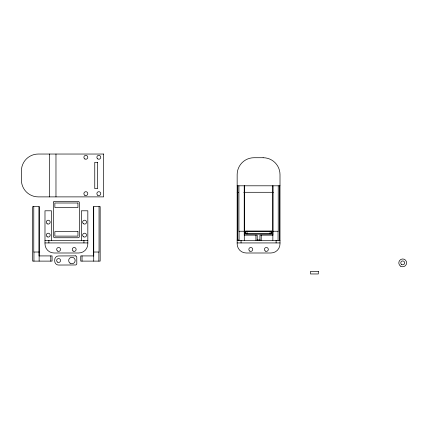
<?xml version="1.0" encoding="UTF-8"?>
<svg xmlns="http://www.w3.org/2000/svg" width="428" height="428" viewBox="0 0 428 428"><rect width="100%" height="100%" fill="white"/><g stroke="black" fill="none" stroke-linecap="round" stroke-linejoin="round"><path stroke-width="0.64" d="M237.155 185.8L280.003 185.8M237.155 192.295L238.471 192.295M243.746 192.295L273.412 192.295M39.135 261.112L39.141 206.574L32.651 206.574L32.646 261.112L52.072 261.112L52.077 255.917L39.135 255.917M93.721 261.112L93.673 206.574L100.163 206.574L100.168 261.112L80.742 261.112L80.742 255.917L93.678 255.917M244.297 231.248L238.92 231.248L238.92 185.8M272.855 231.248L278.232 231.248L278.232 185.8M244.292 235.143L257.223 235.143L257.228 240.338M272.861 235.143L259.93 235.143L259.93 240.338M237.155 239.948L238.471 239.948M256.928 239.948L260.224 239.948M44.983 240.338L87.831 240.338M237.155 240.338L280.003 240.338M44.983 242.933L87.831 242.933M237.155 242.933L280.003 242.933M39.141 252.022L33.769 252.022L33.769 206.574M93.673 252.022L99.045 252.022L99.045 206.574M279.356 185.8L279.35 240.338M278.056 231.248L278.056 240.338M276.108 240.338L276.108 242.933M272.909 185.8L272.909 235.106M272.855 185.8L272.861 240.338M270.116 231.248L270.116 233.843M261.224 235.143L261.224 240.338M255.928 235.143L255.928 240.338M247.036 231.248L247.036 233.843M244.297 185.8L244.292 240.338M244.249 185.8L244.249 235.106M241.05 240.338L241.05 242.933M239.097 231.248L239.097 240.338M237.802 185.8L237.802 240.338M98.868 252.022L98.868 261.112M93.721 206.574L93.721 255.885M83.936 240.338L83.936 242.933M82.042 255.917L82.042 261.112M81.341 240.338L81.341 210.795L87.831 210.795L87.831 243.906A9.09 9.09 0 0 1 78.741 252.996L54.072 252.996A9.09 9.09 0 0 1 44.983 243.906L44.983 210.795L51.472 210.795L51.472 240.338M55.972 154.037L55.972 196.885M50.772 255.917L50.772 261.112M49.477 154.037L49.477 196.885M48.878 240.338L48.878 242.933M39.092 206.574L39.092 255.885M33.94 252.022L33.94 261.112M53.746 201.861L53.655 201.973A1.209 1.209 0 0 0 53.42 202.679L53.42 236.443A1.209 1.209 0 0 0 53.66 237.149L54.078 237.529A1.562 1.562 0 0 0 54.864 237.738L77.95 237.738A1.546 1.546 0 0 0 78.859 237.449L79.159 237.149A1.209 1.209 0 0 0 79.394 236.443L79.389 202.679A1.209 1.209 0 0 0 79.153 201.973L78.736 201.593A1.562 1.562 0 0 0 77.95 201.385L54.864 201.385A1.546 1.546 0 0 0 53.955 201.674L53.746 201.861M75.472 255.88L58.593 255.955A3.895 3.895 0 0 0 54.72 259.871L54.725 261.171A3.895 3.895 0 0 0 58.636 265.044L75.515 264.969A1.3 1.3 0 0 0 76.81 263.664L76.778 257.169A1.3 1.3 0 0 0 75.472 255.88M103.624 154.037L38.279 154.037A16.879 16.879 0 0 0 21.4 170.916L21.4 180.006A16.879 16.879 0 0 0 38.279 196.885L103.624 196.885L103.624 154.037M263.124 157.723L254.034 157.723A16.879 16.879 0 0 0 237.155 174.603L237.155 243.906A9.09 9.09 0 0 0 246.239 252.996L270.913 252.996A9.09 9.09 0 0 0 280.003 243.906L280.003 174.603A16.879 16.879 0 0 0 263.124 157.723M97.68 162.308L94.759 162.308L94.759 188.614L97.68 188.614L97.68 162.308M77.95 203.006L54.864 203.006L54.864 207.548L77.95 207.548L77.95 203.006M271.732 231.083L245.426 231.083L245.426 234.004L271.732 234.004L271.732 231.083M271.555 231.248L245.597 231.248L245.592 233.843L271.555 233.843L271.561 231.248M77.95 231.569L54.864 231.569L54.864 236.117L77.95 236.117L77.95 231.569M318.304 271.363L310.514 271.363L310.514 273.963L318.304 273.963L318.304 271.363M84.862 158.97A1.947 1.947 0 0 0 87.783 157.285A1.947 1.947 0 0 0 84.862 155.599A1.947 1.947 0 0 0 84.862 158.97M84.862 195.329A1.947 1.947 0 0 0 87.783 193.643A1.947 1.947 0 0 0 84.862 191.953A1.947 1.947 0 0 0 84.862 195.329M97.696 158.879A1.947 1.947 0 0 0 100.757 157.461A1.947 1.947 0 0 0 98.001 155.519A1.947 1.947 0 0 0 97.696 158.879M97.696 195.232A1.947 1.947 0 0 0 100.757 193.814A1.947 1.947 0 0 0 98.001 191.872A1.947 1.947 0 0 0 97.696 195.232M57.502 262.102A1.947 1.947 0 0 0 60.557 260.668A1.947 1.947 0 0 0 57.791 258.737A1.947 1.947 0 0 0 57.502 262.102M70.064 263.166A3.247 3.247 0 0 0 75.157 260.78A3.247 3.247 0 0 0 70.545 257.56A3.247 3.247 0 0 0 70.064 263.166M83.465 223.748A1.947 1.947 0 0 0 86.526 222.335A1.947 1.947 0 0 0 83.765 220.388A1.947 1.947 0 0 0 83.465 223.748M47.257 223.844A1.947 1.947 0 0 0 50.178 222.159A1.947 1.947 0 0 0 47.257 220.474A1.947 1.947 0 0 0 47.257 223.844M83.61 236.828A1.947 1.947 0 0 0 86.531 235.143A1.947 1.947 0 0 0 83.61 233.458A1.947 1.947 0 0 0 83.61 236.828M47.257 236.828A1.947 1.947 0 0 0 50.178 235.143A1.947 1.947 0 0 0 47.257 233.458A1.947 1.947 0 0 0 47.257 236.828M73.076 251.017A1.947 1.947 0 0 0 76.136 249.599A1.947 1.947 0 0 0 73.381 247.657A1.947 1.947 0 0 0 73.076 251.017M57.496 251.017A1.947 1.947 0 0 0 60.557 249.599A1.947 1.947 0 0 0 57.796 247.657A1.947 1.947 0 0 0 57.496 251.017M400.758 266.248A3.895 3.895 0 0 0 406.6 262.872A3.895 3.895 0 0 0 400.758 259.496A3.895 3.895 0 0 0 400.758 266.248M401.732 264.558A1.947 1.947 0 0 0 404.653 262.872A1.947 1.947 0 0 0 401.732 261.187A1.947 1.947 0 0 0 401.732 264.558M265.248 251.017A1.947 1.947 0 0 0 268.308 249.599A1.947 1.947 0 0 0 265.547 247.657A1.947 1.947 0 0 0 265.248 251.017M249.813 251.113A1.947 1.947 0 0 0 252.734 249.428A1.947 1.947 0 0 0 249.813 247.737A1.947 1.947 0 0 0 249.813 251.113"/></g></svg>
